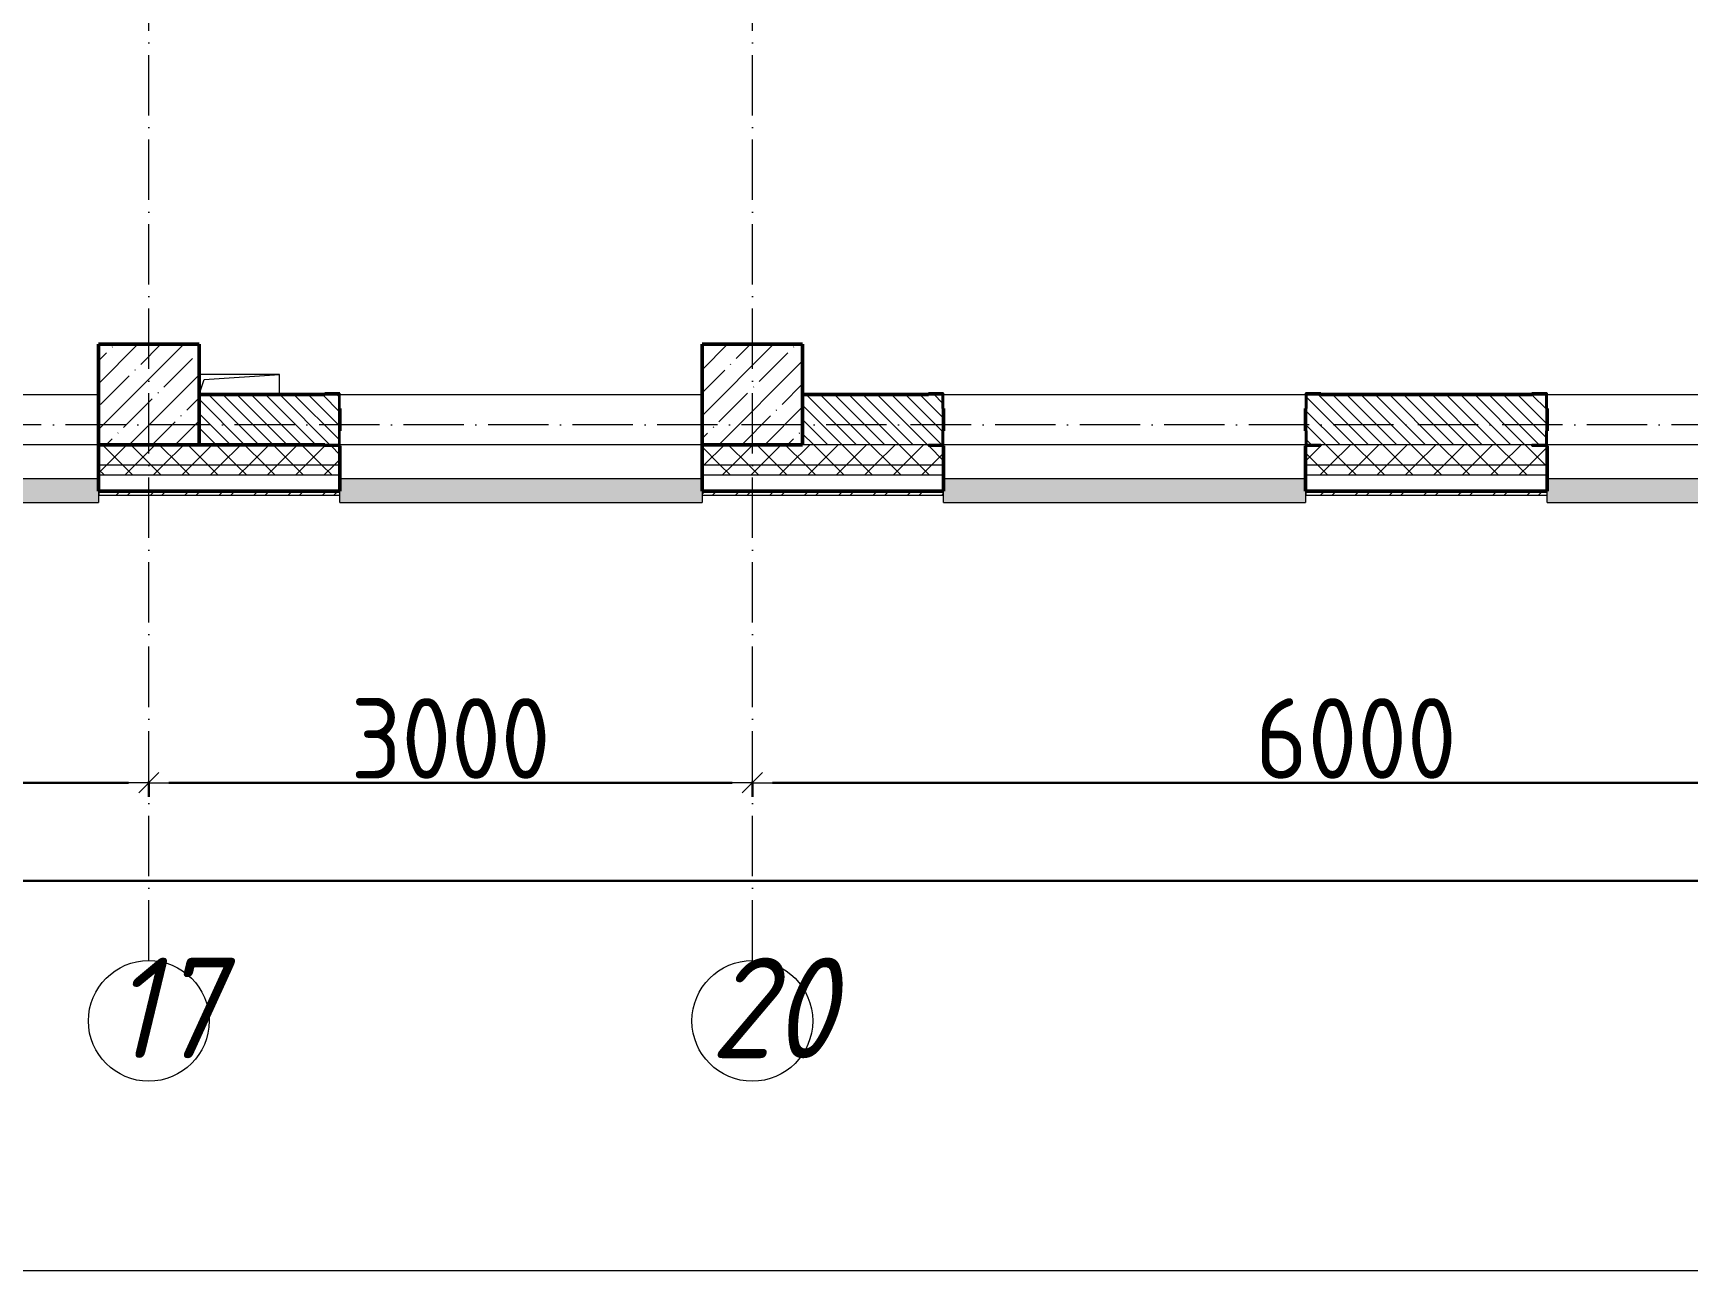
# Model space of a CAD drawing. Header units: millimetres. Extents: x -213536 to 1564669, y -45299 to 942238.
# Drawn here: x 9883 to 18108, y 452991 to 459143 of the extents above; entities that cross this region are included whole.
import ezdxf

# ---------------------------------------------------------------- set-up
doc = ezdxf.new("R2010")
doc.units = ezdxf.units.MM
doc.linetypes.add('50_200_ШТРИХ_1Т_ш5_п1_п1_', pattern=[700, 500, -100, 0, -100])
for name, color, linetype, lineweight in [('3.1) ЖБ окна 1.2 м', 102, 'Continuous', 30), ('A-____-____-DIMS', 7, 'Continuous', 9), ('A-GENM-____-MCUT', 7, 'Continuous', 25), ('A-GENM-____-OTLN', 7, 'Continuous', 9), ('A-GENM-____-OTLN-1', 7, 'Continuous', 25), ('A-GLAZ-____-OTLN', 7, 'Continuous', 9), ('A-WALL-____-MCUT-2', 7, 'Continuous', 50), ('A-WALL-____-MCUT-3', 7, 'Continuous', 9), ('A-WALL-____-OTLN', 7, 'Continuous', 9), ('A-WALL-____-PATT-1', 7, 'Continuous', 9), ('A-WALL-FNSH-MCUT-1', 7, 'Continuous', 9), ('S-COLS-____-MCUT', 7, 'Continuous', 50), ('S-COLS-____-OTLN', 7, 'Continuous', 9), ('S-GRID-____-IDEN', 7, 'Continuous', 9), ('S-GRID-____-OTLN-1', 7, '50_200_ШТРИХ_1Т_ш5_п1_п1_', 9)]:
    doc.layers.add(name, color=color, linetype=linetype, lineweight=lineweight)
doc.layers.add('A-GLAZ-____-OTLN-1', color=7, linetype='Continuous', lineweight=9, true_color=0xc0c0c0)
doc.styles.add('ISOCPEUR_I', font='isocpeui.ttf', dxfattribs={"width": 0.9, "height": 2.5})
doc.styles.add('СПДС', font='isocpeur.ttf', dxfattribs={"width": 0.9})
doc.dimstyles.new('Размера А3', dxfattribs={"dimtxt": 200, "dimasz": 100, "dimexe": 70, "dimexo": 100, "dimgap": 20, "dimtad": 1, "dimdec": 0, "dimrnd": 10, "dimzin": 0, "dimdsep": 46, "dimtxsty": 'СПДС', "dimblk": 'ARROWHEAD_6', "dimcen": 1, "dimclrd": 256, "dimclre": 256, "dimclrt": 256, "dimazin": 0, "dimtfac": 1, "dimtdec": 0, "dimtmove": 2, "dimatfit": 3, "dimfxl": 1, "dimtolj": 1, "dimtzin": 0, "dimarcsym": 0})
pattern_1 = [(45, (-15591.66, 459015.94), (-70.71068, 70.71068), []), (135, (-15591.66, 459015.94), (-70.71068, -70.71068), [])]
pattern_2 = [(135, (-15591.663, 459015.94), (-35.35534, -35.35534), [])]

# ---------------------------------------------------------------- blocks, each defined once
blk = doc.blocks.new('BSC_Колонна _Прямоугольная - 500х500-V69-АР1_План отверстий 2 этажа в осях 1-64_А-ГГ')
at = {"layer": 'S-COLS-____-OTLN'}
h = blk.add_hatch(dxfattribs=at)
h.set_pattern_fill('FP_98', color=256, style=0, pattern_type=2)
h.set_pattern_definition([(45, (-29050, 1668.96), (-114.04925, 114.04925), []), (45, (-28935.95, 1668.96), (-114.04925, 114.04925), [201.613, -40.323, 3.353, -36.97])])
h.paths.add_polyline_path([(-250, -250), (250, -250), (250, 250), (-250, 250)], flags=0)
at = {"layer": 'S-COLS-____-MCUT'}
for p, q in [((250, 250), (-250, 250)), ((-250, 250), (-250, -250)), ((250, -250), (250, 250)), ((-250, -250), (250, -250))]:
    blk.add_line(p, q, dxfattribs=at)
blk = doc.blocks.new('BSC_Колонна _Прямоугольная - 500х500-V85-АР1_План отверстий 2 этажа в осях 1-64_А-ГГ')
at = {"layer": 'S-COLS-____-OTLN'}
h = blk.add_hatch(dxfattribs=at)
h.set_pattern_fill('FP_114', color=256, style=0, pattern_type=2)
h.set_pattern_definition([(45, (-26050, 1668.96), (-114.0493, 114.0493), []), (45, (-25935.95, 1668.96), (-114.0493, 114.0493), [201.613, -40.323, 3.353, -36.97])])
h.paths.add_polyline_path([(-250, -250), (250, -250), (250, 250), (-250, 250)], flags=0)
at = {"layer": 'S-COLS-____-MCUT'}
for p, q in [((250, 250), (-250, 250)), ((-250, 250), (-250, -250)), ((250, -250), (250, 250)), ((-250, -250), (250, -250))]:
    blk.add_line(p, q, dxfattribs=at)
blk = doc.blocks.new('Фахверк_СКБ_Уголок - 250_2700-27497298-АР1_План отверстий 2 этажа в осях 1-64_А-ГГ')
at = {"layer": 'A-GENM-____-MCUT'}
for p, q in [((200, 181), (125, 181)), ((125, 181), (125, 106)), ((131, 106), (131, 175)), ((131, 175), (200, 175)), ((200, 175), (200, 181)), ((125, 106), (131, 106)), ((131, -6), (125, -6)), ((125, -6), (125, -81)), ((125, -81), (200, -81)), ((131, -75), (131, -6)), ((200, -75), (131, -75)), ((200, -81), (200, -75))]:
    blk.add_line(p, q, dxfattribs=at)
blk = doc.blocks.new('AR_Отверстие прямоугольное _в плите_ - AR_Отверстие прямоугольное _в плите_-30511394-АР1_План отверстий 2 этажа в осях 1-64_А-ГГ')
at = {"layer": 'A-GENM-____-OTLN'}
for p, q in [((200, 50), (-200, 50)), ((-200, -50), (-175, 25)), ((-175, 25), (200, 50)), ((200, -50), (200, 50))]:
    blk.add_line(p, q, dxfattribs=at)
blk = doc.blocks.new('Отлив_СКБ - Отлив витража_120_НВФ-V194-АР1_План отверстий 2 этажа в осях 1-64_А-ГГ')
at = {"layer": 'A-GLAZ-____-OTLN-1'}
for points in [[(1800, -2), (1800, 0), (0, 0), (0, -2), (1544.5, -2)], [(1544.5, -120), (1800, -120), (1800, -2), (0, -2), (0, -120)]]:
    blk.add_hatch(color=256, dxfattribs=at).paths.add_polyline_path(points, flags=0)
at = {"layer": 'A-GLAZ-____-OTLN'}
for p, q in [((0, 0), (1800, 0)), ((1800, -2), (0, -2)), ((0, -120), (0, -83)), ((0, -120), (1800, -120)), ((1800, -83), (1800, -120))]:
    blk.add_line(p, q, dxfattribs=at)
blk = doc.blocks.new('Отлив_СКБ - Отлив витража_120_НВФ-31885687-АР1_План отверстий 2 этажа в осях 1-64_А-ГГ')
at = {"layer": 'A-GLAZ-____-OTLN-1'}
for points in [[(0, -2), (1800, -2), (1800, 0), (0, 0)], [(1484.9, -120), (1800, -120), (1800, -2), (0, -2), (0, -120)]]:
    blk.add_hatch(color=256, dxfattribs=at).paths.add_polyline_path(points, flags=0)
at = {"layer": 'A-GLAZ-____-OTLN'}
for p, q in [((0, 0), (1800, 0)), ((1800, -2), (0, -2)), ((1800, -63), (1800, -120)), ((0, -120), (0, -83)), ((0, -120), (1800, -120))]:
    blk.add_line(p, q, dxfattribs=at)
blk = doc.blocks.new('Ось сетки - Круг_Ø6_00__ISO-2_5_0_9K_-25732049-АР1_План отверстий 2 этажа в осях 1-64_А-ГГ')
at = {"layer": 'S-GRID-____-IDEN'}
blk.add_circle((0, 0), 3, dxfattribs=at)
blk = doc.blocks.new('ARROWHEAD_6')
at = {"color": 0, "linetype": 'Continuous'}
for p, q in [((0, 0), (-1, 0)), ((-0.5, -0.5), (0.5, 0.5))]:
    blk.add_line(p, q, dxfattribs=at)
blk = doc.blocks.new('*D5512')
at = {"layer": 'A-____-____-DIMS', "lineweight": -2, "transparency": 16777216}
for p, q in [((7858.3, 455423.5), (7858.3, 455347.4)), ((10458.3, 455423.5), (10458.3, 455347.4)), ((7958.3, 455417.4), (10358.3, 455417.4))]:
    blk.add_line(p, q, dxfattribs=at)
at = {"layer": 'Defpoints', "color": 0, "lineweight": 30, "transparency": 16777216}
for p in [(7858.3, 455523.5), (10458.3, 455523.5), (10458.3, 455417.4)]:
    blk.add_point(p, dxfattribs=at)
at = {"layer": 'A-____-____-DIMS', "lineweight": -2, "transparency": 16777216, "xscale": 100, "yscale": 100, "zscale": 100, "rotation": 180}
blk.add_blockref('ARROWHEAD_6', (7858.3, 455417.4), dxfattribs=at)
at = {"layer": 'A-____-____-DIMS', "lineweight": -2, "transparency": 16777216, "xscale": 100, "yscale": 100, "zscale": 100}
blk.add_blockref('ARROWHEAD_6', (10458.3, 455417.4), dxfattribs=at)
at = {"layer": 'A-____-____-DIMS', "transparency": 16777216, "insert": (9158.3, 455637.4), "char_height": 400, "attachment_point": 5, "style": 'СПДС'}
blk.add_mtext('\\A1;2600', dxfattribs=at)
blk = doc.blocks.new('*D5513')
at = {"layer": 'A-____-____-DIMS', "lineweight": -2, "transparency": 16777216}
for p, q in [((10458.3, 455423.5), (10458.3, 455347.4)), ((13458.3, 455423.5), (13458.3, 455347.4)), ((10558.3, 455417.4), (13358.3, 455417.4))]:
    blk.add_line(p, q, dxfattribs=at)
at = {"layer": 'Defpoints', "color": 0, "lineweight": 30, "transparency": 16777216}
for p in [(10458.3, 455523.5), (13458.3, 455523.5), (13458.3, 455417.4)]:
    blk.add_point(p, dxfattribs=at)
at = {"layer": 'A-____-____-DIMS', "lineweight": -2, "transparency": 16777216, "xscale": 100, "yscale": 100, "zscale": 100, "rotation": 180}
blk.add_blockref('ARROWHEAD_6', (10458.3, 455417.4), dxfattribs=at)
at = {"layer": 'A-____-____-DIMS', "lineweight": -2, "transparency": 16777216, "xscale": 100, "yscale": 100, "zscale": 100}
blk.add_blockref('ARROWHEAD_6', (13458.3, 455417.4), dxfattribs=at)
at = {"layer": 'A-____-____-DIMS', "transparency": 16777216, "insert": (11958.3, 455637.4), "char_height": 400, "attachment_point": 5, "style": 'СПДС'}
blk.add_mtext('\\A1;3000', dxfattribs=at)
blk = doc.blocks.new('*D5514')
at = {"layer": 'A-____-____-DIMS', "lineweight": -2, "transparency": 16777216}
for p, q in [((13458.3, 455423.5), (13458.3, 455347.4)), ((19458.3, 455423.5), (19458.3, 455347.4)), ((13558.3, 455417.4), (19358.3, 455417.4))]:
    blk.add_line(p, q, dxfattribs=at)
at = {"layer": 'Defpoints', "color": 0, "lineweight": 30, "transparency": 16777216}
for p in [(13458.3, 455523.5), (19458.3, 455523.5), (19458.3, 455417.4)]:
    blk.add_point(p, dxfattribs=at)
at = {"layer": 'A-____-____-DIMS', "lineweight": -2, "transparency": 16777216, "xscale": 100, "yscale": 100, "zscale": 100, "rotation": 180}
blk.add_blockref('ARROWHEAD_6', (13458.3, 455417.4), dxfattribs=at)
at = {"layer": 'A-____-____-DIMS', "lineweight": -2, "transparency": 16777216, "xscale": 100, "yscale": 100, "zscale": 100}
blk.add_blockref('ARROWHEAD_6', (19458.3, 455417.4), dxfattribs=at)
at = {"layer": 'A-____-____-DIMS', "transparency": 16777216, "insert": (16458.3, 455637.4), "char_height": 400, "attachment_point": 5, "style": 'СПДС'}
blk.add_mtext('\\A1;6000', dxfattribs=at)
blk = doc.blocks.new('*D5624')
at = {"layer": 'A-____-____-DIMS', "lineweight": -2, "transparency": 16777216}
for p, q in [((-17941.7, 454935.3), (-17941.7, 454859.2)), ((-17841.7, 454929.2), (85458.3, 454929.2)), ((85558.3, 454935.3), (85558.3, 454859.2))]:
    blk.add_line(p, q, dxfattribs=at)
at = {"layer": 'Defpoints', "color": 0, "lineweight": 30, "transparency": 16777216}
for p in [(-17941.7, 455035.3), (85558.3, 455035.3), (85558.3, 454929.2)]:
    blk.add_point(p, dxfattribs=at)
at = {"layer": 'A-____-____-DIMS', "lineweight": -2, "transparency": 16777216, "xscale": 100, "yscale": 100, "zscale": 100, "rotation": 180}
blk.add_blockref('ARROWHEAD_6', (-17941.7, 454929.2), dxfattribs=at)
at = {"layer": 'A-____-____-DIMS', "lineweight": -2, "transparency": 16777216, "xscale": 100, "yscale": 100, "zscale": 100}
blk.add_blockref('ARROWHEAD_6', (85558.3, 454929.2), dxfattribs=at)
at = {"layer": 'A-____-____-DIMS', "transparency": 16777216, "insert": (33808.3, 455149.2), "char_height": 400, "attachment_point": 5, "style": 'СПДС'}
blk.add_mtext('\\A1;103500', dxfattribs=at)
blk = doc.blocks.new('2этаж')
at = {"layer": 'S-GRID-____-OTLN-1', "color": 251, "ltscale": 0.6, "true_color": 0x636466}
for p, q in [((10458.3, 454533.3), (10458.3, 469166.5)), ((13458.3, 454533.3), (13458.3, 469166.5)), ((88482.7, 457197), (-20260.4, 457197))]:
    blk.add_line(p, q, dxfattribs=at)
at = {"layer": 'S-GRID-____-IDEN', "char_height": 500, "attachment_point": 1, "style": 'ISOCPEUR_I'}
for s, insert, width in [('17', (10272.7, 454547.9), 346.329), ('20', (13248.8, 454547.9), 404.05)]:
    blk.add_mtext(s, dxfattribs=dict(at, insert=insert, width=width))
at = {"layer": 'A-____-____-DIMS'}
for base, p1, p2, picture, middle in [((10458.3, 455417.4), (7858.3, 455523.5), (10458.3, 455523.5), '*D5512', (9158.3, 455637.4)), ((13458.3, 455417.4), (10458.3, 455523.5), (13458.3, 455523.5), '*D5513', (11958.3, 455637.4)), ((19458.3, 455417.4), (13458.3, 455523.5), (19458.3, 455523.5), '*D5514', (16458.3, 455637.4)), ((85558.3, 454929.2), (-17941.7, 455035.3), (85558.3, 455035.3), '*D5624', (33808.3, 455149.2))]:
    dim = blk.add_linear_dim(base=base, p1=p1, p2=p2, dimstyle='Размера А3', override={"dimtxt": 400}, dxfattribs=at)
    dim.commit()
    dim.dimension.update_dxf_attribs({"geometry": picture, "text_midpoint": middle})

msp = doc.modelspace()

# ---------------------------------------------------------------- hatches: boundary and pattern name
at = {"layer": 'A-WALL-____-PATT-1'}
h = msp.add_hatch(dxfattribs=at)
h.set_pattern_fill('FP_6', color=256, style=0, pattern_type=2)
h.set_pattern_definition(pattern_2)
h.paths.add_polyline_path([(11333.3, 457097), (11402.3, 457097), (11402.3, 457166), (11408.3, 457166), (11408.3, 457278), (11402.3, 457278), (11402.3, 457347), (10708.3, 457347), (10708.3, 457097), (10906.6, 457097)], flags=0)
h = msp.add_hatch(dxfattribs=at)
h.set_pattern_fill('FP_6', color=256, style=0, pattern_type=2)
h.set_pattern_definition(pattern_2)
h.paths.add_polyline_path([(17333.3, 457097), (17402.3, 457097), (17402.3, 457166), (17408.3, 457166), (17408.3, 457278), (17402.3, 457278), (17402.3, 457347), (16214.3, 457347), (16214.3, 457278), (16208.3, 457278), (16209, 457166), (16214.3, 457166), (16214.3, 457097), (16283.3, 457097)], flags=0)
h.paths.add_polyline_path([(14333.3, 457097), (14402.3, 457097), (14402.3, 457166), (14408.3, 457166), (14408.3, 457278), (14402.3, 457278), (14402.3, 457347), (13708.3, 457347), (13708.3, 457097)], flags=0)
h = msp.add_hatch(dxfattribs=at)
h.set_pattern_fill('FP_1', color=256, style=0, pattern_type=2)
h.set_pattern_definition(pattern_1)
h.paths.add_polyline_path([(85658.3, 456997), (85658.3, 457097), (76633.3, 457097), (76633.3, 457091), (76558.3, 457091), (76558.3, 456997), (85158.3, 456997)], flags=0)
h.paths.add_polyline_path([(74758.3, 456997), (74758.3, 457091), (74683.3, 457091), (74683.3, 457097), (66808.3, 457097), (66808.3, 456997), (74535.3, 456997)], flags=0)
h.paths.add_polyline_path([(65308.3, 456997), (65808.3, 456997), (65808.3, 457097), (64683.3, 457097), (64683.3, 457091), (64608.3, 457091), (64608.3, 456997), (64683.3, 456997)], flags=0)
h.paths.add_polyline_path([(55408.3, 456997), (56808.3, 456997), (56808.3, 457097), (55483.3, 457097), (55483.3, 457091), (55408.3, 457091)], flags=0)
h.paths.add_polyline_path([(53258.3, 456997), (53608.3, 456997), (53608.3, 457091), (53533.3, 457091), (53533.3, 457097), (52483.3, 457097), (52483.3, 457091), (52408.3, 457091), (52408.3, 456997), (52758.3, 456997)], flags=0)
h.paths.add_polyline_path([(50608, 456997), (50608, 457091), (50533.3, 457091), (50533.3, 457097), (49483.3, 457097), (49483.3, 457091), (49408.3, 457091), (49408.3, 456997), (49790.8, 456997)], flags=0)
h.paths.add_polyline_path([(47608.3, 456997), (47608.3, 457091), (47533.3, 457091), (47533.3, 457097), (46483.3, 457097), (46483.3, 457091), (46408.3, 457091), (46408.3, 456997), (47139.6, 456997)], flags=0)
h.paths.add_polyline_path([(43758.3, 456997), (44608.3, 456997), (44608.3, 457091), (44533.3, 457091), (44533.3, 457097), (43483.3, 457097), (43483.3, 457091), (43408.3, 457091), (43408.3, 456997), (43604.7, 456997)], flags=0)
h.paths.add_polyline_path([(38302.3, 456997), (38608.3, 456997), (38608.3, 457091), (38533.3, 457091), (38533.3, 457097), (37483.3, 457097), (37483.3, 457091), (37408.3, 457091), (37408.3, 456997), (38258.3, 456997)], flags=0)
h.paths.add_polyline_path([(34408.3, 456997), (35608.3, 456997), (35608.3, 457091), (35533.3, 457091), (35533.3, 457097), (34483.3, 457097), (34483.3, 457091), (34408.3, 457091)], flags=0)
h.paths.add_polyline_path([(32116.2, 456997), (32608.3, 456997), (32608.3, 457091), (32533.3, 457091), (32533.3, 457097), (31483.3, 457097), (31483.3, 457091), (31408.3, 457091), (31408.3, 456997), (31483.3, 456997)], flags=0)
h.paths.add_polyline_path([(29465, 456997), (29608.3, 456997), (29608.3, 457091), (29533.3, 457091), (29533.3, 457097), (28483.3, 457097), (28483.3, 457091), (28408.3, 457091), (28408.3, 456997), (29258.3, 456997)], flags=0)
h.paths.add_polyline_path([(26608.3, 456997), (26608.3, 457091), (26533.3, 457091), (26533.3, 457097), (25483.3, 457097), (25483.3, 457091), (25408.3, 457091), (25408.3, 456997), (26533.3, 456997)], flags=0)
h.paths.add_polyline_path([(23608.3, 456997), (23608.3, 457091), (23533.3, 457091.6), (23533.3, 457097), (22208.3, 457097), (22208.3, 456997), (23602.3, 456997)], flags=0)
h.paths.add_polyline_path([(19208.3, 456997), (20408.3, 456997), (20408.3, 457091), (20333.3, 457091), (20333.3, 457097), (19208.3, 457097)], flags=0)
h.paths.add_polyline_path([(17402.3, 456997), (17408.3, 456997), (17408.3, 457091), (17333.3, 457091), (17333.3, 457097), (16283.3, 457097), (16283.3, 457091), (16208.3, 457091), (16209, 456997), (17333.3, 456997)], flags=0)
h.paths.add_polyline_path([(14333.3, 456997), (14408.3, 456997), (14408.3, 457091), (14333.3, 457091), (14333.3, 457097), (13208.3, 457097), (13208.3, 456997), (13708.3, 456997)], flags=0)
h.paths.add_polyline_path([(10708.3, 456997), (11408.3, 456997), (11408.3, 457091), (11333.3, 457091), (11333.3, 457097), (10208.3, 457097), (10208.3, 456997)], flags=0)
h.paths.add_polyline_path([(8408.3, 456997), (8408.3, 457091), (8333.3, 457091), (8333.3, 457097), (7283.3, 457097), (7283.3, 457091), (7208.3, 457091), (7208.3, 456997), (7371.7, 456997)], flags=0)
h.paths.add_polyline_path([(5333.3, 456997), (5408.3, 456997), (5408.3, 457091), (5333.3, 457091), (5333.3, 457097), (4208.3, 457097), (4208.3, 456997), (4720.5, 456997)], flags=0)
h.paths.add_polyline_path([(1208.3, 456997), (2408.3, 456997), (2408.3, 457091), (2333.3, 457091), (2333.3, 457097), (1208.3, 457097)], flags=0)
h.paths.add_polyline_path([(-591.7, 456997), (-591.7, 457091), (-666.7, 457091), (-666.7, 457097), (-1716.7, 457097), (-1716.7, 457091), (-1791.7, 457091), (-1791.7, 456997), (-691.7, 456997)], flags=0)
h.paths.add_polyline_path([(-2791.7, 456997), (-2791.7, 457091), (-2866.7, 457091), (-2866.7, 457097), (-8116.7, 457097), (-8116.7, 457091), (-8191.7, 457091), (-8191.7, 456997), (-3233.1, 456997)], flags=0)
h.paths.add_polyline_path([(-10291.7, 456997), (-9191.7, 456997), (-9191.7, 457091), (-9266.7, 457091), (-9266.7, 457097), (-18041.7, 457097), (-18041.7, 456997), (-10303, 456997)], flags=0)
h = msp.add_hatch(dxfattribs=at)
h.set_pattern_fill('FP_1', color=256, style=0, pattern_type=2)
h.set_pattern_definition(pattern_1)
h.paths.add_polyline_path([(85658.3, 456947), (85758.3, 456947), (85758.3, 456997), (76558.3, 456997), (76558.3, 456947), (85140.1, 456947)], flags=0)
h.paths.add_polyline_path([(73651.6, 456947), (74758.3, 456947), (74758.3, 456997), (66808.3, 456997), (66808.3, 456947), (72767.9, 456947)], flags=0)
h.paths.add_polyline_path([(64608.3, 456947), (65808.3, 456947), (65808.3, 456997), (64608.3, 456997)], flags=0)
h.paths.add_polyline_path([(56808.3, 456947), (56808.3, 456997), (55408.3, 456997), (55408.3, 456947), (55977, 456947)], flags=0)
h.paths.add_polyline_path([(53608.3, 456947), (53608.3, 456997), (52408.3, 456997), (52408.3, 456947), (53325.8, 456947)], flags=0)
h.paths.add_polyline_path([(49790.8, 456947), (50608, 456947), (50608, 456997), (49408.3, 456997), (49408.3, 456947)], flags=0)
h.paths.add_polyline_path([(47608.3, 456947), (47608.3, 456997), (46408.3, 456997), (46408.3, 456947), (47139.6, 456947)], flags=0)
h.paths.add_polyline_path([(44488.4, 456947), (44608.3, 456947), (44608.3, 456997), (43408.3, 456997), (43408.3, 456947), (43604.7, 456947)], flags=0)
h.paths.add_polyline_path([(38608.3, 456947), (38608.3, 456997), (37408.3, 456997), (37408.3, 456947), (38302.3, 456947)], flags=0)
h.paths.add_polyline_path([(35608.3, 456947), (35608.3, 456997), (34408.3, 456997), (34408.3, 456947), (34767.4, 456947)], flags=0)
h.paths.add_polyline_path([(31408.3, 456947), (32608.3, 456947), (32608.3, 456997), (31408.3, 456997)], flags=0)
h.paths.add_polyline_path([(29465, 456947), (29608.3, 456947), (29608.3, 456997), (28408.3, 456997), (28408.3, 456947), (28581.3, 456947)], flags=0)
h.paths.add_polyline_path([(26608.3, 456947), (26608.3, 456997), (25408.3, 456997), (25408.3, 456947), (25930.1, 456947)], flags=0)
h.paths.add_polyline_path([(23278.9, 456947), (23608.3, 456947), (23608.3, 456997), (22208.3, 456997), (22208.3, 456947), (22395.1, 456947)], flags=0)
h.paths.add_polyline_path([(20408.3, 456947), (20408.3, 456997), (19208.3, 456997), (19208.3, 456947), (19743.9, 456947)], flags=0)
h.paths.add_polyline_path([(17408.3, 456947), (17408.3, 456997), (16208.3, 456997), (16209, 456947)], flags=0)
h.paths.add_polyline_path([(14408.3, 456947), (14408.3, 456997), (13208.3, 456997), (13208.3, 456947)], flags=0)
h.paths.add_polyline_path([(10208.3, 456947), (11408.3, 456947), (11408.3, 456997), (10208.3, 456997)], flags=0)
h.paths.add_polyline_path([(8408.3, 456947), (8408.3, 456997), (7208.3, 456997), (7208.3, 456947), (7371.7, 456947)], flags=0)
h.paths.add_polyline_path([(5408.3, 456947), (5408.3, 456997), (4208.3, 456997), (4208.3, 456947), (4720.5, 456947)], flags=0)
h.paths.add_polyline_path([(2408.3, 456947), (2408.3, 456997), (1208.3, 456997), (1208.3, 456947), (2069.3, 456947)], flags=0)
h.paths.add_polyline_path([(-591.7, 456947), (-591.7, 456997), (-1791.7, 456997), (-1791.7, 456947), (-1465.6, 456947)], flags=0)
h.paths.add_polyline_path([(-2791.7, 456947), (-2791.7, 456997), (-8191.7, 456997), (-8191.7, 456947), (-3233.1, 456947)], flags=0)
h.paths.add_polyline_path([(-9191.7, 456947), (-9191.7, 456997), (-18141.7, 456997), (-18141.7, 456947), (-10303, 456947)], flags=0)
h = msp.add_hatch(dxfattribs=at)
h.set_pattern_fill('FP_3', color=256, style=0, pattern_type=2)
h.set_pattern_definition([(45, (-15591.66, 459015.94), (-85.5366, 85.5366), []), (45, (-15534.64, 459015.94), (-85.5366, 85.5366), [])])
h.paths.add_polyline_path([(22209.3, 456847), (22723.3, 456847), (22723.3, 456867), (22209.3, 456867)], flags=0)
h.paths.add_polyline_path([(19743.9, 456847), (20408.3, 456847), (20408.3, 456867), (19208.3, 456867), (19208.3, 456847)], flags=0)
h.paths.add_polyline_path([(17408.3, 456847), (17408.3, 456867), (16209.3, 456867), (16209.3, 456847)], flags=0)
h.paths.add_polyline_path([(14408.3, 456847), (14408.3, 456867), (13208.3, 456867), (13208.3, 456847)], flags=0)
h.paths.add_polyline_path([(10906.6, 456847), (11408.3, 456847), (11408.3, 456867), (10209.3, 456867), (10209.3, 456847)], flags=0)
h.paths.add_polyline_path([(8408.3, 456847), (8408.3, 456867), (7208.3, 456867), (7208.3, 456847), (7371.7, 456847)], flags=0)
h.paths.add_polyline_path([(4720.5, 456847), (5408.3, 456847), (5408.3, 456867), (4208.3, 456867), (4208.3, 456847)], flags=0)
h.paths.add_polyline_path([(2069.3, 456847), (2408.3, 456847), (2408.3, 456867), (1208.3, 456867), (1208.3, 456847)], flags=0)
h.paths.add_polyline_path([(-1465.6, 456847), (-591.7, 456847), (-591.7, 456867), (-1791.7, 456867), (-1791.7, 456847)], flags=0)
h.paths.add_polyline_path([(-3233.1, 456847), (-2791.7, 456847), (-2791.7, 456867), (-8191.7, 456867), (-8191.7, 456847), (-5000.6, 456847)], flags=0)
h.paths.add_polyline_path([(-10303, 456847), (-9191.7, 456847), (-9191.7, 456867), (-18271.7, 456867), (-18271.7, 456847), (-12070.4, 456847)], flags=0)

# ---------------------------------------------------------------- linework, layer by layer
at = {"color": 1, "lineweight": 0}
msp.add_lwpolyline([(-23154.5, 551818.7), (90081.5, 551818.7), (90081.5, 452990.7), (-23154.5, 452990.7)], close=True, dxfattribs=at)
at = {"layer": 'A-WALL-____-MCUT-2'}
for p, q in [((11333.3, 457347), (10708.3, 457347)), ((14333.3, 457347), (13708.3, 457347)), ((17333.3, 457347), (16283.3, 457347)), ((11408.3, 457166), (11408.3, 457278)), ((14408.3, 457166), (14408.3, 457278)), ((16208.3, 457278), (16208.3, 457166)), ((17408.3, 457166), (17408.3, 457278)), ((10208.3, 457097), (10208.3, 456867)), ((11333.3, 457097), (10708.3, 457097)), ((11408.3, 456867), (11408.3, 457091)), ((13208.3, 457097), (13208.3, 456867)), ((14408.3, 456867), (14408.3, 457091)), ((16208.3, 457091), (16208.3, 456867)), ((17408.3, 456867), (17408.3, 457091)), ((10208.3, 456867), (11408.3, 456867)), ((13208.3, 456867), (14408.3, 456867)), ((16208.3, 456867), (17408.3, 456867))]:
    msp.add_line(p, q, dxfattribs=at)
at = {"layer": 'A-WALL-____-MCUT-3'}
for p, q in [((14333.3, 457097), (13708.3, 457097)), ((17333.3, 457097), (16283.3, 457097)), ((10208.3, 456997), (11408.3, 456997)), ((13208.3, 456997), (14408.3, 456997)), ((16208.3, 456997), (17408.3, 456997)), ((10208.3, 456947), (11408.3, 456947)), ((13208.3, 456947), (14408.3, 456947)), ((16208.3, 456947), (17408.3, 456947))]:
    msp.add_line(p, q, dxfattribs=at)
at = {"layer": 'A-WALL-____-OTLN'}
for p, q in [((8408.3, 457347), (10208.3, 457347)), ((11408.3, 457347), (13208.3, 457347)), ((14408.3, 457347), (16208.3, 457347)), ((17408.3, 457347), (19208.3, 457347)), ((10208.3, 457097), (8408.3, 457097)), ((13208.3, 457097), (11408.3, 457097)), ((16208.3, 457097), (14408.3, 457097)), ((19208.3, 457097), (17408.3, 457097)), ((16209.3, 456847), (16208.3, 456847))]:
    msp.add_line(p, q, dxfattribs=at)
at = {"layer": 'A-WALL-FNSH-MCUT-1'}
for p, q in [((10209.3, 456867), (10209.3, 456847)), ((10209.3, 456847), (11408.3, 456847)), ((11408.3, 456847), (11408.3, 456867)), ((11408.3, 456867), (11408.3, 456867)), ((13208.3, 456867), (13208.3, 456847)), ((13208.3, 456847), (14408.3, 456847)), ((14408.3, 456847), (14408.3, 456867)), ((14408.3, 456867), (14408.3, 456867)), ((16209.3, 456867), (16209.3, 456847)), ((16209.3, 456847), (17408.3, 456847)), ((17408.3, 456847), (17408.3, 456867)), ((17408.3, 456867), (17408.3, 456867))]:
    msp.add_line(p, q, dxfattribs=at)

# ---------------------------------------------------------------- block references
at = {"layer": '3.1) ЖБ окна 1.2 м'}
msp.add_blockref('2этаж', (0, 0), dxfattribs=at)
at = {"layer": 'A-GENM-____-OTLN'}
msp.add_blockref('AR_Отверстие прямоугольное _в плите_ - AR_Отверстие прямоугольное _в плите_-30511394-АР1_План отверстий 2 этажа в осях 1-64_А-ГГ', (10908.3, 457397), dxfattribs=at)
at = {"layer": 'A-GENM-____-OTLN-1', "rotation": 180}
for p in [(11533.3, 457272), (14533.3, 457272), (17533.3, 457272)]:
    msp.add_blockref('Фахверк_СКБ_Уголок - 250_2700-27497298-АР1_План отверстий 2 этажа в осях 1-64_А-ГГ', p, dxfattribs=at)
at = {"layer": 'A-GENM-____-OTLN-1'}
msp.add_blockref('Фахверк_СКБ_Уголок - 250_2700-27497298-АР1_План отверстий 2 этажа в осях 1-64_А-ГГ', (16083.3, 457172), dxfattribs=at)
at = {"layer": 'A-GLAZ-____-OTLN'}
for name, p in [('Отлив_СКБ - Отлив витража_120_НВФ-31885687-АР1_План отверстий 2 этажа в осях 1-64_А-ГГ', (8408.3, 456930)), ('Отлив_СКБ - Отлив витража_120_НВФ-V194-АР1_План отверстий 2 этажа в осях 1-64_А-ГГ', (11408.3, 456930)), ('Отлив_СКБ - Отлив витража_120_НВФ-31885687-АР1_План отверстий 2 этажа в осях 1-64_А-ГГ', (14408.3, 456930)), ('Отлив_СКБ - Отлив витража_120_НВФ-V194-АР1_План отверстий 2 этажа в осях 1-64_А-ГГ', (17408.3, 456930))]:
    msp.add_blockref(name, p, dxfattribs=at)
at = {"layer": 'S-COLS-____-OTLN'}
for name, p in [('BSC_Колонна _Прямоугольная - 500х500-V85-АР1_План отверстий 2 этажа в осях 1-64_А-ГГ', (10458.3, 457347)), ('BSC_Колонна _Прямоугольная - 500х500-V69-АР1_План отверстий 2 этажа в осях 1-64_А-ГГ', (13458.3, 457347))]:
    msp.add_blockref(name, p, dxfattribs=at)
at = {"layer": 'S-GRID-____-IDEN', "xscale": 99.99999999999993, "yscale": 99.99999999999993, "zscale": 99.99999999999993}
for p in [(10458.3, 454233.3), (13458.3, 454233.3)]:
    msp.add_blockref('Ось сетки - Круг_Ø6_00__ISO-2_5_0_9K_-25732049-АР1_План отверстий 2 этажа в осях 1-64_А-ГГ', p, dxfattribs=at)

doc.saveas('drawing.dxf')
